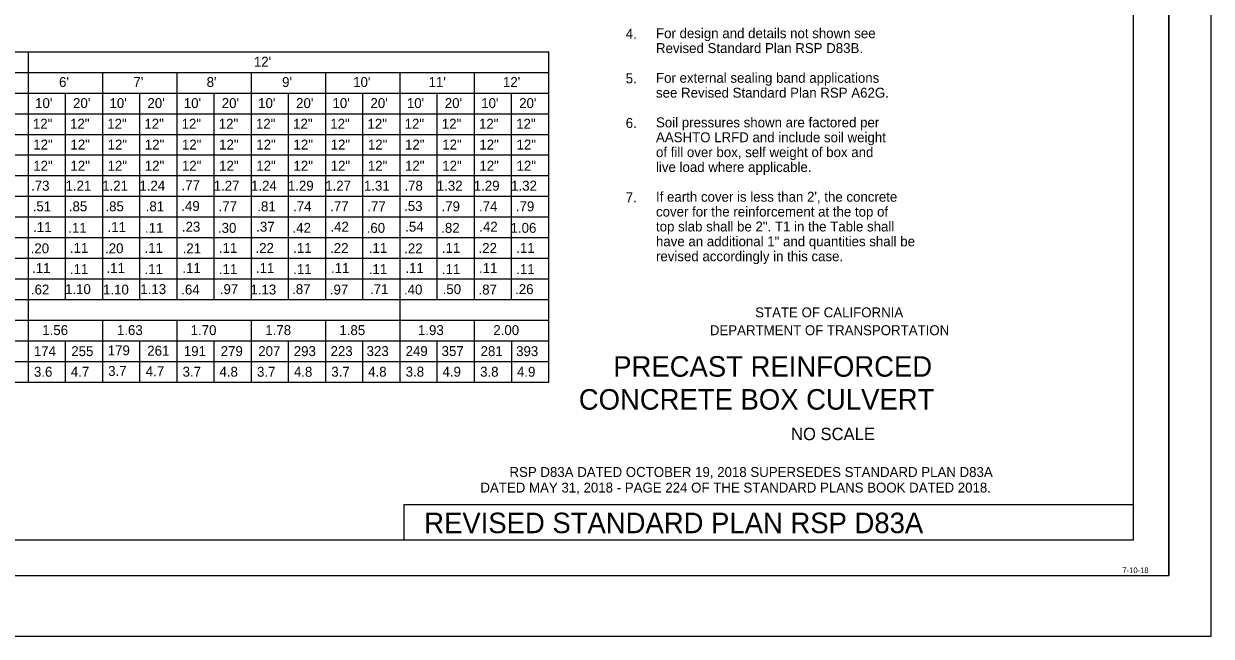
# Model space of a CAD drawing. Extents: x -750 to 1010, y -186 to 1000.
# Drawn here: x 172 to 1010, y -186 to 246 of the extents above; entities that cross this region are included whole.
import ezdxf

# ---------------------------------------------------------------- set-up
doc = ezdxf.new("R2010")
doc.units = 0
for name, color, linetype in [('10 Sheet Format', 7, 'Continuous'), ('57 Undefined', 7, 'Continuous'), ('60 Nongeo Data', 7, 'Continuous')]:
    doc.layers.add(name, color=color, linetype=linetype)

msp = doc.modelspace()

# ---------------------------------------------------------------- linework, layer by layer
at = {"layer": '10 Sheet Format'}
for p, q in [((979.99, 956.69), (979.99, -143.31)), ((954.99, -118.31), (954.99, 931.69)), ((440.19, -93.27), (954.99, -93.27)), ((440.19, -118.19), (440.19, -93.27)), ((-670.01, -118.31), (954.99, -118.31)), ((342.22, -118.31), (954.99, -118.31)), ((-720.01, -143.31), (979.99, -143.31))]:
    msp.add_line(p, q, dxfattribs=at)
for points in [[(-750.01, -186.31), (1009.99, -186.31), (1009.99, 999.69), (-750.01, 999.69)], [(-720.01, -143.31), (979.99, -143.31), (979.99, 956.69), (-720.01, 956.69)]]:
    msp.add_lwpolyline(points, close=True, dxfattribs=at)
at = {"layer": '60 Nongeo Data'}
for p, q in [((-639.01, 226.51), (542.26, 226.51)), ((-639.01, 226.51), (358.51, 226.51)), ((174.75, 51.51), (174.75, 226.51)), ((542.26, -6.58), (542.26, 226.75)), ((542.26, -6.82), (542.26, 226.51)), ((-639.01, 211.93), (542.26, 211.93)), ((227.25, 51.51), (227.25, 211.93)), ((279.75, 51.51), (279.75, 211.93)), ((332.25, 51.51), (332.25, 211.93)), ((384.75, 51.51), (384.75, 211.93)), ((437.25, -6.82), (437.25, 211.93)), ((489.76, 51.51), (489.76, 211.93)), ((-639.01, 197.35), (542.26, 197.35)), ((201, 51.51), (201, 197.35)), ((253.5, 51.51), (253.5, 197.35)), ((306, 51.51), (306, 197.35)), ((358.5, 51.51), (358.5, 197.35)), ((411, 51.51), (411, 197.35)), ((463.5, 51.51), (463.5, 197.35)), ((516, 51.51), (516, 197.35)), ((-639.01, 182.76), (542.26, 182.76)), ((-560.26, 168.18), (542.26, 168.18)), ((-560.26, 153.6), (542.26, 153.6)), ((-639.01, 139.01), (542.26, 139.01)), ((-481.51, 124.43), (542.26, 124.43)), ((-481.51, 109.85), (542.26, 109.85)), ((-481.51, 95.26), (542.26, 95.26)), ((-481.51, 80.68), (542.26, 80.68)), ((-481.51, 66.1), (542.26, 66.1)), ((-639.01, 51.51), (542.26, 51.51)), ((174.76, -6.82), (174.76, 51.51)), ((-639.01, 36.93), (542.26, 36.93)), ((227.26, -6.82), (227.26, 36.93)), ((279.77, -6.82), (279.77, 36.93)), ((332.27, -6.82), (332.27, 36.93)), ((384.77, -6.82), (384.77, 36.93)), ((437.27, -6.82), (437.27, 36.93)), ((489.77, -6.82), (489.77, 36.93)), ((-219.01, 22.35), (542.26, 22.35)), ((201.01, -6.82), (201.01, 22.35)), ((253.51, -6.82), (253.51, 22.35)), ((306.01, -6.82), (306.01, 22.35)), ((358.52, -6.82), (358.52, 22.35)), ((411.02, -6.82), (411.02, 22.35)), ((437.27, -6.82), (437.27, 22.35)), ((463.52, -6.82), (463.52, 22.35)), ((489.77, -6.82), (489.77, 22.35)), ((516.02, -6.82), (516.02, 22.35)), ((-639.01, 7.76), (542.26, 7.76)), ((279.77, -6.82), (279.77, 7.76)), ((306.01, -6.82), (306.01, 7.76)), ((411.02, -6.82), (411.02, 7.76)), ((437.27, -6.82), (437.27, 7.76)), ((463.52, -6.82), (463.52, 7.76)), ((489.77, -6.82), (489.77, 7.76)), ((-639.01, -6.82), (542.26, -6.82))]:
    msp.add_line(p, q, dxfattribs=at)

# ---------------------------------------------------------------- texts
at = {"layer": '10 Sheet Format'}
for s, height, p in [('STATE OF CALIFORNIA', 7, (687.96, 38.94)), ('DEPARTMENT OF TRANSPORTATION', 7, (655.96, 26.33)), ('PRECAST REINFORCED', 14.5, (587.75, -3)), ('CONCRETE BOX CULVERT', 14.5, (563.43, -26.26)), ('NO SCALE', 8.75, (713.31, -47.79)), ('RSP D83A DATED OCTOBER 19, 2018 SUPERSEDES STANDARD PLAN D83A', 7, (514.44, -73.8)), ('DATED MAY 31, 2018 - PAGE 224 OF THE STANDARD PLANS BOOK DATED 2018.', 7, (493.94, -84.8)), ('7-10-18', 4, (947.27, -141.73))]:
    msp.add_text(s, height=height, dxfattribs=at).set_placement(p)
at = {"layer": '57 Undefined'}
for s, p in [('For design and details not shown see', (617.92, 236.1)), ('4.', (596.55, 235.72)), ('Revised Standard Plan RSP D83B.', (617.92, 225.6)), ("12'", (333.99, 215.99)), ('5.', (596.55, 204.22)), ('For external sealing band applications', (617.92, 204.6)), ("6'", (196.42, 201.64)), ("7'", (248.92, 201.64)), ("8'", (300.64, 201.64)), ("9'", (353.92, 201.64)), ("10'", (404.1, 201.64)), ("11'", (457.37, 201.64)), ("12'", (509.88, 201.64)), ('see Revised Standard Plan RSP A62G.', (617.92, 194.1)), ("10'", (179.51, 186.75)), ("20'", (206.32, 186.75)), ("10'", (232.01, 186.75)), ("20'", (258.82, 186.75)), ("10'", (284.51, 186.75)), ("20'", (311.32, 186.75)), ("10'", (337.01, 186.75)), ("20'", (363.82, 186.75)), ("10'", (389.51, 186.75)), ("20'", (416.32, 186.75)), ("10'", (442.02, 186.75)), ("20'", (468.82, 186.75)), ("10'", (494.52, 186.75)), ("20'", (521.32, 186.75)), ('12"', (177.94, 172.16)), ('12"', (204.19, 172.16)), ('12"', (230.45, 172.16)), ('12"', (256.7, 172.16)), ('12"', (282.95, 172.16)), ('12"', (309.2, 172.16)), ('12"', (335.45, 172.16)), ('12"', (361.7, 172.16)), ('12"', (387.95, 172.16)), ('12"', (414.2, 172.16)), ('12"', (440.45, 172.16)), ('12"', (466.7, 172.16)), ('12"', (492.95, 172.16)), ('12"', (519.2, 172.16)), ('6.', (596.55, 172.72)), ('Soil pressures shown are factored per', (617.92, 173.1)), ('AASHTO LRFD and include soil weight', (617.92, 162.6)), ('12"', (178.21, 157.47)), ('12"', (204.46, 157.47)), ('12"', (230.71, 157.47)), ('12"', (256.96, 157.47)), ('12"', (283.21, 157.47)), ('12"', (309.46, 157.47)), ('12"', (335.71, 157.47)), ('12"', (361.96, 157.47)), ('12"', (388.21, 157.47)), ('12"', (414.46, 157.47)), ('12"', (440.72, 157.47)), ('12"', (466.97, 157.47)), ('12"', (493.22, 157.47)), ('12"', (519.47, 157.47)), ('of fill over box, self weight of box and', (617.92, 152.1)), ('12"', (178.21, 142.51)), ('12"', (204.46, 142.51)), ('12"', (230.71, 142.51)), ('12"', (256.96, 142.51)), ('12"', (283.21, 142.51)), ('12"', (309.46, 142.51)), ('12"', (335.71, 142.51)), ('12"', (361.96, 142.51)), ('12"', (388.21, 142.51)), ('12"', (414.46, 142.51)), ('12"', (440.72, 142.51)), ('12"', (466.97, 142.51)), ('12"', (493.22, 142.51)), ('12"', (519.47, 142.51)), ('live load where applicable.', (617.92, 141.6)), ('.73', (176.68, 128.42)), ('1.21', (201.02, 128.42)), ('1.21', (226.87, 128.42)), ('1.24', (253.16, 128.42)), ('.77', (282.91, 128.66)), ('1.27', (305.62, 128.42)), ('1.24', (331.98, 128.42)), ('1.29', (358.01, 128.42)), ('1.27', (384.37, 128.42)), ('1.31', (411.69, 128.42)), ('.78', (440.28, 128.42)), ('1.32', (463.14, 128.42)), ('1.29', (489.26, 128.42)), ('1.32', (515.64, 128.42)), ('7.', (596.55, 120.22)), ("If earth cover is less than 2', the concrete", (617.92, 120.6)), ('.51', (177.83, 113.83)), ('.85', (203.33, 113.83)), ('.85', (229.17, 113.83)), ('.81', (257.59, 113.83)), ('.49', (282.73, 114.07)), ('.77', (309.09, 113.83)), ('.81', (336.41, 113.83)), ('.74', (361.7, 113.83)), ('.77', (387.84, 113.83)), ('.77', (414.09, 113.83)), ('.53', (440.09, 114.07)), ('.79', (466.48, 113.83)), ('.74', (492.95, 113.83)), ('.79', (518.98, 113.83)), ('cover for the reinforcement at the top of', (617.92, 110.1)), ('.11', (178.12, 99.19)), ('.11', (202.9, 98.63)), ('.11', (230.63, 99.19)), ('.11', (257.13, 98.63)), ('.23', (283.17, 99.43)), ('.30', (308.62, 98.63)), ('.37', (335.63, 99.43)), ('.42', (361.28, 98.63)), ('.42', (388.03, 99.43)), ('.60', (413.62, 98.63)), ('.54', (440.85, 99.43)), ('.82', (466.28, 98.63)), ('.42', (493.15, 99.43)), ('1.06', (515.25, 98.63)), ('top slab shall be 2". T1 in the Table shall', (617.92, 99.6)), ('have an additional 1" and quantities shall be', (617.92, 89.1)), ('.20', (176.4, 84.19)), ('.11', (204.07, 84.46)), ('.20', (228.9, 84.19)), ('.11', (256.75, 84.46)), ('.21', (283.69, 84.19)), ('.11', (309.25, 84.46)), ('.22', (335.13, 84.42)), ('.11', (361.75, 84.46)), ('.22', (387.82, 84.42)), ('.11', (415.13, 84.46)), ('.22', (440.13, 84.19)), ('.11', (466.75, 84.46)), ('.22', (492.63, 84.42)), ('.11', (519.25, 84.46)), ('revised accordingly in this case.', (617.92, 78.6)), ('.11', (177.39, 70.27)), ('.11', (204.07, 69.5)), ('.11', (229.89, 70.27)), ('.11', (256.75, 69.5)), ('.11', (283.46, 70.27)), ('.11', (309.25, 69.5)), ('.11', (335.44, 70.27)), ('.11', (361.75, 69.5)), ('.11', (388.46, 70.27)), ('.11', (415.13, 69.5)), ('.11', (440.97, 70.27)), ('.11', (466.75, 69.5)), ('.11', (492.94, 70.27)), ('.11', (519.26, 69.5)), ('.62', (176.55, 55.07)), ('1.10', (200.65, 55.35)), ('1.10', (227.47, 55.07)), ('1.13', (253.81, 55.35)), ('.64', (282.72, 55.07)), ('.97', (309.93, 55.35)), ('1.13', (331.56, 55.07)), ('.87', (361, 55.35)), ('.97', (387.62, 55.07)), ('.71', (416.01, 55.35)), ('.40', (439.97, 55.07)), ('.50', (467.29, 55.35)), ('.87', (492.62, 55.07)), ('.26', (518.45, 55.35)), ('1.56', (184.57, 26.41)), ('1.63', (237.29, 26.41)), ('1.70', (289.35, 26.41)), ('1.78', (342.07, 26.41)), ('1.85', (394.36, 26.41)), ('1.93', (449.85, 26.41)), ('2.00', (503.07, 26.41)), ('174', (178.66, 11.57)), ('255', (205.07, 11.57)), ('179', (230.8, 12.16)), ('261', (258.71, 11.91)), ('191', (284.53, 11.61)), ('279', (310.56, 11.61)), ('207', (337.09, 11.57)), ('293', (362.15, 11.57)), ('223', (388.14, 11.61)), ('323', (413.6, 11.61)), ('249', (441.11, 11.61)), ('357', (466.56, 11.61)), ('281', (494.09, 11.57)), ('393', (519.15, 11.57)), ('3.6', (178.72, -3.01)), ('4.7', (204.75, -3.01)), ('3.7', (231.07, -2.43)), ('4.7', (257.67, -2.67)), ('3.7', (283.68, -2.97)), ('4.8', (309.7, -2.97)), ('3.7', (336.22, -3.01)), ('4.8', (362.26, -3.01)), ('3.7', (388.68, -2.97)), ('4.8', (414.7, -2.97)), ('3.8', (441.18, -2.97)), ('4.9', (467.2, -2.97)), ('3.8', (493.73, -3.01)), ('4.9', (519.77, -3.01))]:
    msp.add_text(s, height=7, dxfattribs=at).set_placement(p)
at = {"layer": '60 Nongeo Data'}
msp.add_text('REVISED STANDARD PLAN RSP D83A', height=14.5, dxfattribs=at).set_placement((454.26, -113.51))

doc.saveas('drawing.dxf')
